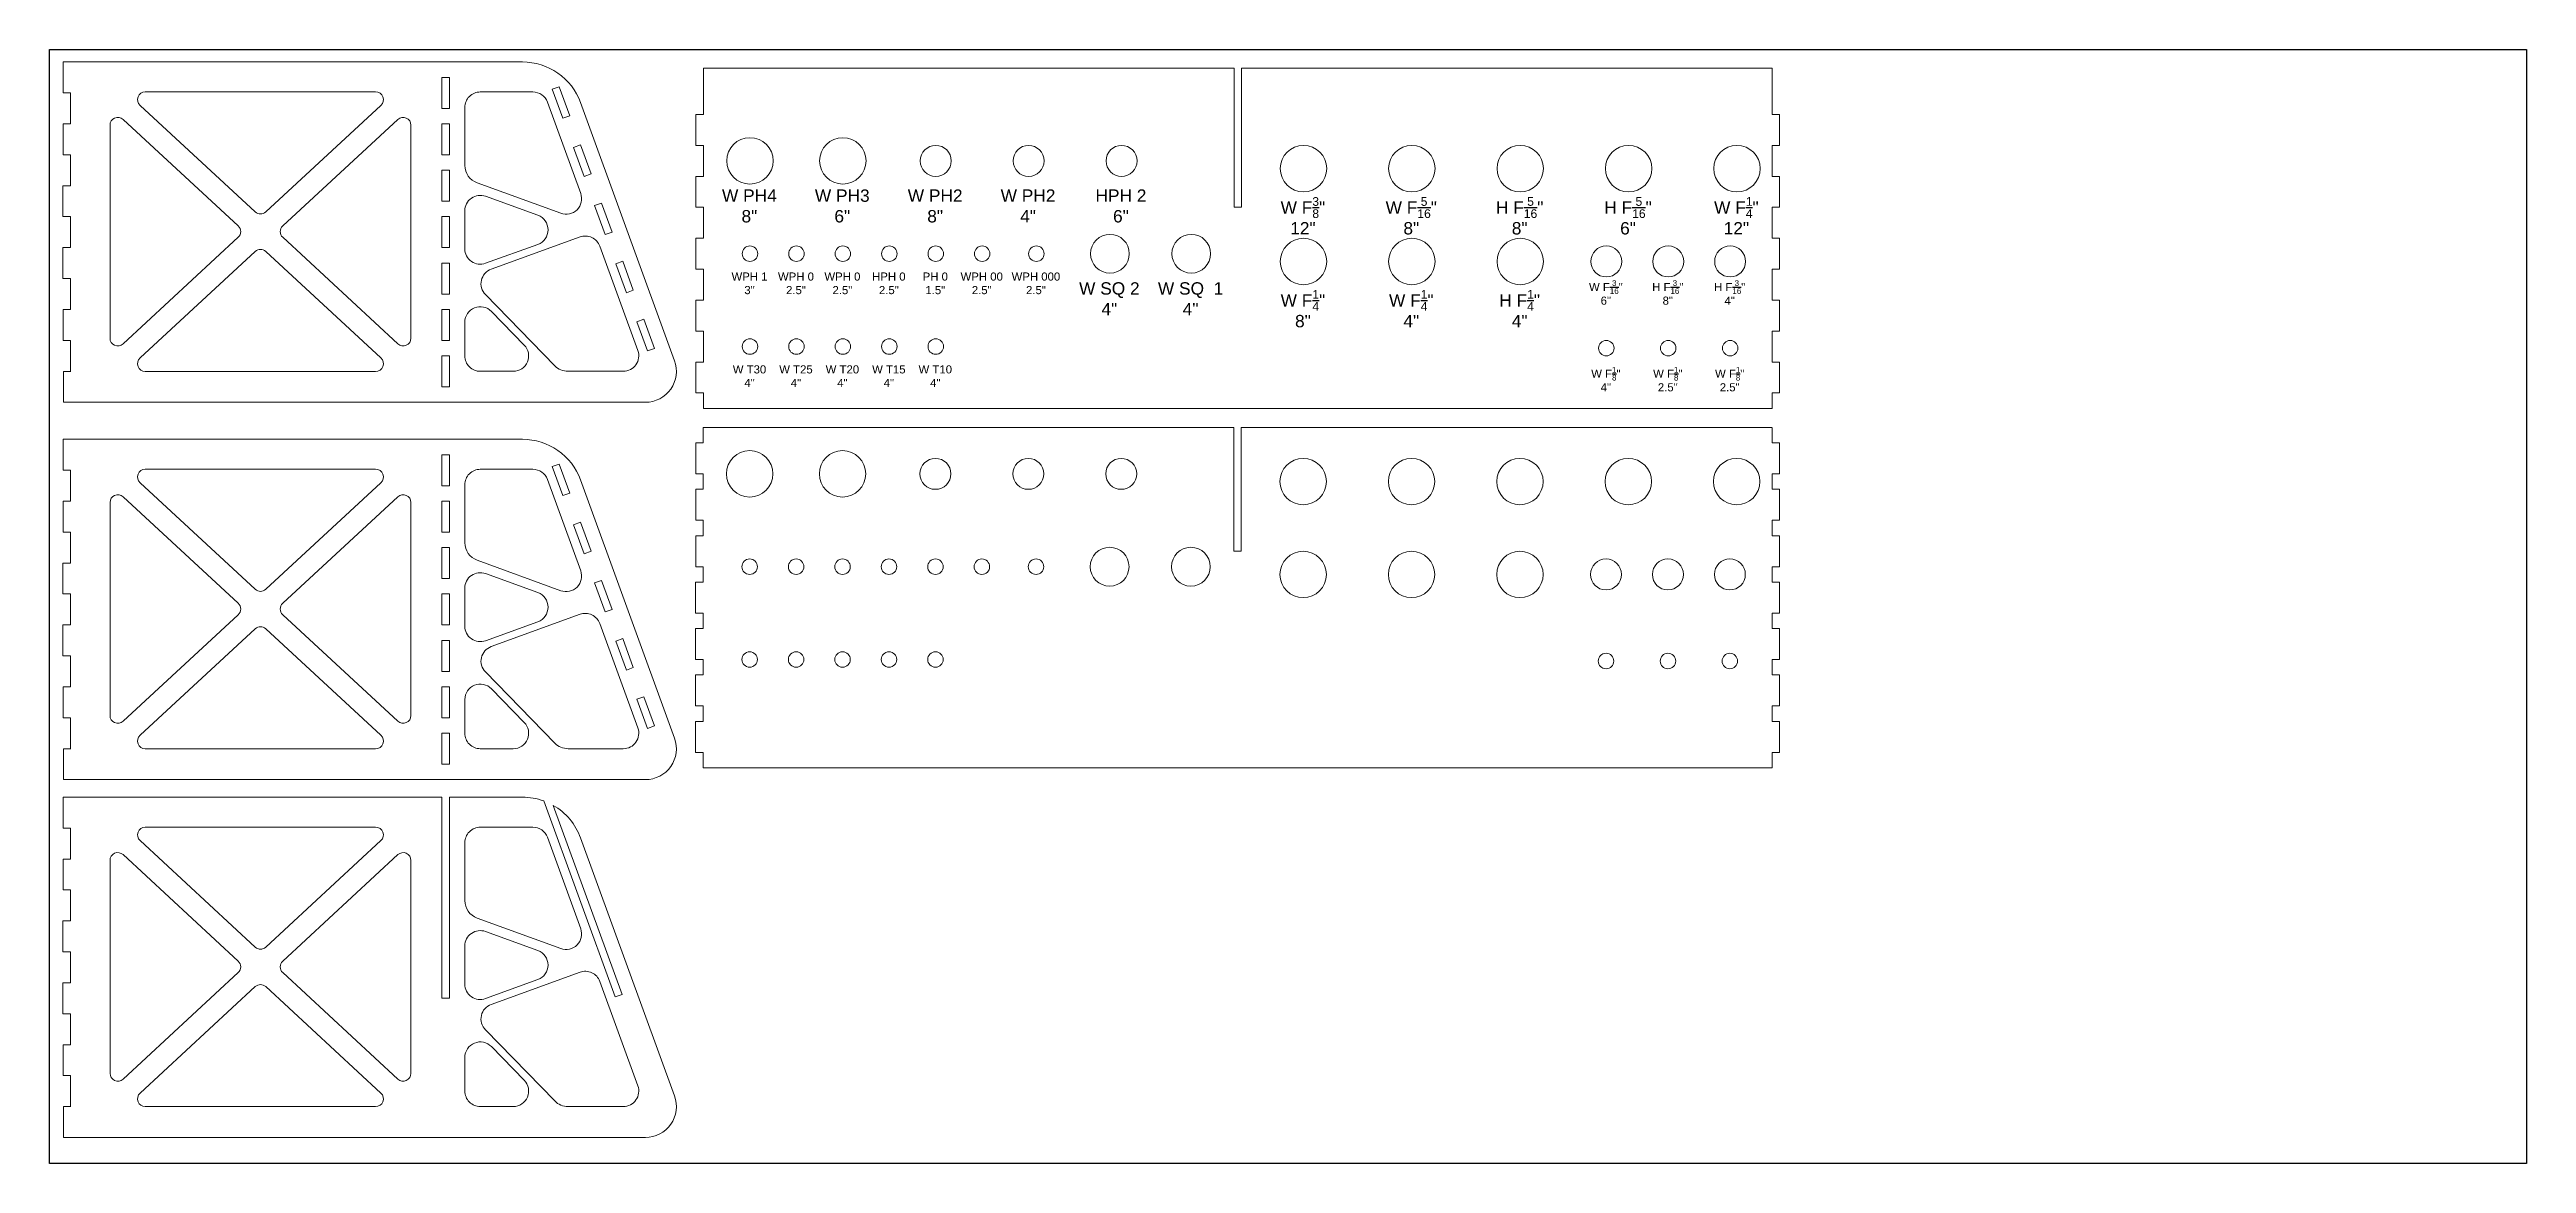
# Model space of a CAD drawing. Header units: inches. Extents: x 28.4 to 68.4, y 16.1 to 34.1.
import ezdxf

# ---------------------------------------------------------------- set-up
doc = ezdxf.new("R2010")
doc.units = ezdxf.units.IN
doc.header["$MEASUREMENT"] = 0
doc.layers.add('Cut', color=1, linetype='Continuous', lineweight=0)

msp = doc.modelspace()

# ---------------------------------------------------------------- linework, layer by layer
at = {"linetype": 'Continuous'}
msp.add_lwpolyline([(28.398, 34.055), (68.398, 34.055), (68.398, 16.055), (28.398, 16.055)], close=True, dxfattribs=at)
at = {"layer": 'Cut'}
for p, q in [((38.957, 33.005), (38.957, 33.755)), ((38.957, 33.755), (47.527, 33.755)), ((47.527, 31.505), (47.527, 33.755)), ((47.647, 33.755), (47.647, 31.505)), ((56.217, 33.005), (56.217, 33.755)), ((38.957, 33.005), (38.837, 33.005)), ((38.837, 33.005), (38.837, 32.505)), ((56.217, 33.005), (56.337, 33.005)), ((56.337, 33.005), (56.337, 32.505)), ((38.837, 32.505), (38.957, 32.505)), ((38.957, 32.505), (38.957, 32.005)), ((56.337, 32.505), (56.217, 32.505)), ((56.217, 32.505), (56.217, 32.005)), ((38.957, 32.005), (38.837, 32.005)), ((38.837, 32.005), (38.837, 31.505)), ((56.217, 32.005), (56.337, 32.005)), ((56.337, 32.005), (56.337, 31.505)), ((38.837, 31.505), (38.957, 31.505)), ((38.957, 31.505), (38.957, 31.005)), ((47.647, 31.505), (47.527, 31.505)), ((56.337, 31.505), (56.217, 31.505)), ((56.217, 31.505), (56.217, 31.005)), ((38.957, 31.005), (38.837, 31.005)), ((38.837, 31.005), (38.837, 30.505)), ((56.217, 31.005), (56.337, 31.005)), ((56.337, 31.005), (56.337, 30.505)), ((38.837, 30.505), (38.957, 30.505)), ((38.957, 30.505), (38.957, 30.005)), ((56.337, 30.505), (56.217, 30.505)), ((56.217, 30.505), (56.217, 30.005)), ((38.957, 30.005), (38.837, 30.005)), ((38.837, 30.005), (38.837, 29.505)), ((56.217, 30.005), (56.337, 30.005)), ((56.337, 30.005), (56.337, 29.505)), ((38.837, 29.505), (38.957, 29.505)), ((38.957, 29.505), (38.957, 29.005)), ((56.337, 29.505), (56.217, 29.505)), ((56.217, 29.505), (56.217, 29.005)), ((38.957, 29.005), (38.837, 29.005)), ((38.837, 29.005), (38.837, 28.505)), ((56.217, 29.005), (56.337, 29.005)), ((56.337, 29.005), (56.337, 28.505)), ((38.837, 28.505), (38.957, 28.505)), ((38.957, 28.505), (38.957, 28.255)), ((56.217, 28.505), (56.217, 28.255)), ((56.337, 28.505), (56.217, 28.505)), ((56.217, 28.255), (38.957, 28.255)), ((38.832, 27.698), (38.832, 27.198)), ((38.953, 27.698), (38.832, 27.698)), ((38.833, 27.698), (38.833, 27.198)), ((38.952, 27.948), (38.952, 27.698)), ((38.952, 27.948), (47.523, 27.948)), ((38.953, 27.698), (38.953, 27.948)), ((47.523, 25.948), (47.523, 27.948)), ((47.643, 27.948), (47.643, 25.948)), ((47.643, 27.948), (56.213, 27.948)), ((56.214, 27.948), (56.214, 27.698)), ((56.214, 27.698), (56.334, 27.698)), ((56.334, 27.698), (56.334, 27.198)), ((38.832, 27.198), (38.953, 27.198)), ((38.832, 26.948), (38.832, 26.448)), ((38.952, 26.948), (38.832, 26.948)), ((38.952, 27.198), (38.952, 26.948)), ((56.334, 27.198), (56.214, 27.198)), ((56.214, 27.198), (56.214, 26.948)), ((56.214, 26.948), (56.334, 26.948)), ((56.334, 26.948), (56.334, 26.448)), ((38.832, 26.448), (38.952, 26.448)), ((38.952, 26.448), (38.952, 26.198)), ((56.334, 26.448), (56.214, 26.448)), ((56.214, 26.448), (56.214, 26.198)), ((38.952, 26.198), (38.832, 26.198)), ((38.832, 26.198), (38.832, 25.698)), ((56.214, 26.198), (56.334, 26.198)), ((56.334, 26.198), (56.334, 25.698)), ((38.832, 25.698), (38.952, 25.698)), ((38.951, 25.698), (38.951, 25.448)), ((47.643, 25.948), (47.523, 25.948)), ((56.334, 25.698), (56.214, 25.698)), ((56.215, 25.698), (56.215, 25.448)), ((38.951, 25.448), (38.831, 25.448)), ((38.831, 25.448), (38.831, 24.948)), ((56.215, 25.448), (56.335, 25.448)), ((56.335, 25.448), (56.335, 24.948)), ((38.831, 24.948), (38.951, 24.948)), ((38.951, 24.948), (38.951, 24.698)), ((56.335, 24.948), (56.215, 24.948)), ((56.215, 24.948), (56.215, 24.698)), ((38.951, 24.698), (38.831, 24.698)), ((38.831, 24.698), (38.831, 24.198)), ((56.215, 24.698), (56.335, 24.698)), ((56.335, 24.698), (56.335, 24.198)), ((38.831, 24.198), (38.951, 24.198)), ((38.951, 24.198), (38.951, 23.948)), ((56.335, 24.198), (56.215, 24.198)), ((56.215, 24.198), (56.215, 23.948)), ((38.951, 23.948), (38.831, 23.948)), ((38.831, 23.948), (38.831, 23.448)), ((56.215, 23.948), (56.335, 23.948)), ((56.335, 23.948), (56.335, 23.448)), ((38.831, 23.448), (38.951, 23.448)), ((38.951, 23.448), (38.951, 23.198)), ((56.335, 23.448), (56.215, 23.448)), ((56.215, 23.448), (56.215, 23.198)), ((38.831, 23.198), (38.831, 22.698)), ((38.951, 23.198), (38.831, 23.198)), ((56.215, 23.198), (56.335, 23.198)), ((56.335, 23.198), (56.335, 22.698)), ((38.831, 22.698), (38.951, 22.698)), ((38.951, 22.698), (38.951, 22.448)), ((38.951, 22.448), (56.215, 22.448)), ((56.335, 22.698), (56.215, 22.698)), ((56.215, 22.698), (56.215, 22.448))]:
    msp.add_line(p, q, dxfattribs=at)
for points in [[(28.734, 28.854), (28.734, 29.354), (28.615, 29.354), (28.615, 29.854), (28.734, 29.854), (28.734, 30.354), (28.614, 30.354), (28.614, 30.854), (28.734, 30.854), (28.734, 31.354), (28.614, 31.354), (28.614, 31.854), (28.734, 31.854), (28.734, 32.354), (28.615, 32.354), (28.615, 32.854), (28.734, 32.854), (28.734, 33.354), (28.615, 33.354), (28.615, 33.854), (36.033, 33.854, -0.315368), (36.973, 33.196), (38.49, 29.026, -0.520372), (38.02, 28.355), (36.734, 28.354), (28.624, 28.354), (28.624, 28.854), (28.743, 28.854)], [(28.734, 22.757), (28.734, 23.257), (28.615, 23.257), (28.615, 23.757), (28.734, 23.757), (28.734, 24.257), (28.614, 24.257), (28.614, 24.757), (28.734, 24.757), (28.734, 25.257), (28.614, 25.257), (28.614, 25.757), (28.734, 25.757), (28.734, 26.257), (28.615, 26.257), (28.615, 26.757), (28.734, 26.757), (28.734, 27.257), (28.615, 27.257), (28.615, 27.757), (36.033, 27.757, -0.315368), (36.973, 27.099), (38.49, 22.928, -0.520372), (38.02, 22.257), (36.734, 22.257), (28.624, 22.257), (28.624, 22.757), (28.743, 22.757)], [(28.734, 16.974), (28.734, 17.474), (28.615, 17.474), (28.615, 17.974), (28.734, 17.974), (28.734, 18.474), (28.614, 18.474), (28.614, 18.974), (28.734, 18.974), (28.734, 19.474), (28.614, 19.474), (28.614, 19.974), (28.734, 19.974), (28.734, 20.474), (28.615, 20.474), (28.615, 20.974), (28.734, 20.974), (28.734, 21.474), (28.615, 21.474), (28.615, 21.974), (34.734, 21.974), (34.734, 18.724), (34.854, 18.724), (34.854, 21.974), (36.033, 21.974, -0.088273), (36.378, 21.913)], [(36.378, 21.913), (37.53, 18.746), (37.643, 18.787), (36.532, 21.841, -0.176723), (36.973, 21.316), (38.49, 17.146, -0.520372), (38.02, 16.475), (36.734, 16.474), (28.624, 16.474), (28.624, 16.974), (28.743, 16.974)]]:
    msp.add_lwpolyline(points, format="xyb", dxfattribs=at)
for points in [[(34.734, 33.604), (34.734, 33.104), (34.854, 33.104), (34.854, 33.604)], [(36.516, 33.413), (36.687, 32.943), (36.8, 32.984), (36.629, 33.454)], [(34.734, 32.854), (34.734, 32.354), (34.854, 32.354), (34.854, 32.854)], [(36.971, 32.514), (36.858, 32.473), (37.029, 32.003), (37.142, 32.044)], [(34.734, 32.104), (34.734, 31.604), (34.854, 31.604), (34.854, 32.104)], [(34.734, 31.354), (34.734, 30.854), (34.854, 30.854), (34.854, 31.354)], [(37.484, 31.104), (37.313, 31.574), (37.2, 31.533), (37.371, 31.063)], [(34.734, 30.604), (34.734, 30.104), (34.854, 30.104), (34.854, 30.604)], [(37.713, 30.124), (37.825, 30.165), (37.654, 30.635), (37.542, 30.594)], [(34.734, 29.854), (34.734, 29.354), (34.854, 29.354), (34.854, 29.854)], [(38.167, 29.225), (37.996, 29.695), (37.883, 29.654), (38.054, 29.184)], [(34.854, 28.604), (34.854, 29.104), (34.734, 29.104), (34.734, 28.604)], [(34.734, 27.507), (34.734, 27.007), (34.854, 27.007), (34.854, 27.507)], [(36.516, 27.315), (36.687, 26.846), (36.8, 26.887), (36.629, 27.356)], [(34.734, 26.757), (34.734, 26.257), (34.854, 26.257), (34.854, 26.757)], [(36.971, 26.417), (36.858, 26.376), (37.029, 25.906), (37.142, 25.947)], [(34.734, 26.007), (34.734, 25.507), (34.854, 25.507), (34.854, 26.007)], [(34.734, 25.257), (34.734, 24.757), (34.854, 24.757), (34.854, 25.257)], [(37.484, 25.007), (37.313, 25.477), (37.2, 25.436), (37.371, 24.966)], [(34.734, 24.507), (34.734, 24.007), (34.854, 24.007), (34.854, 24.507)], [(37.713, 24.026), (37.825, 24.067), (37.654, 24.537), (37.542, 24.496)], [(34.734, 23.757), (34.734, 23.257), (34.854, 23.257), (34.854, 23.757)], [(38.167, 23.127), (37.996, 23.597), (37.883, 23.556), (38.054, 23.086)], [(34.854, 22.507), (34.854, 23.007), (34.734, 23.007), (34.734, 22.507)]]:
    msp.add_lwpolyline(points, close=True, dxfattribs=at)
msp.add_lwpolyline([(56.217, 33.755), (47.647, 33.755)], dxfattribs=at)
at = {"layer": 'Cut', "linetype": 'Continuous'}
for points in [[(33.749, 33.152, 0.682289), (33.664, 33.369), (29.944, 33.369, 0.682289), (29.859, 33.152), (31.719, 31.431, 0.391683), (31.889, 31.431), (33.749, 33.152)], [(33.749, 27.055, 0.682289), (33.664, 27.272), (29.944, 27.272, 0.682289), (29.859, 27.055), (31.719, 25.333, 0.391683), (31.889, 25.333), (33.749, 27.055)], [(33.749, 21.272, 0.682289), (33.664, 21.489), (29.944, 21.489, 0.682289), (29.859, 21.272), (31.719, 19.551, 0.391683), (31.889, 19.551), (33.749, 21.272)]]:
    msp.add_lwpolyline(points, format="xyb", dxfattribs=at)
at = {"layer": 'Cut'}
for points in [[(35.354, 33.369, 0.414214), (35.104, 33.119), (35.104, 32.182, 0.315299), (35.301, 31.9), (36.654, 31.408, 0.636981), (36.975, 31.728), (36.438, 33.205, 0.315368), (36.203, 33.369)], [(36.283, 30.906, 0.700302), (36.283, 31.376), (35.439, 31.683, 0.520567), (35.104, 31.448), (35.104, 30.834, 0.520487), (35.439, 30.6)], [(35.529, 30.505, 0.544635), (35.436, 30.095), (36.557, 28.945, 0.202168), (36.772, 28.855), (37.663, 28.855, 0.520487), (37.898, 29.19), (37.284, 30.877, 0.414214), (36.964, 31.026)], [(35.104, 29.105, 0.414214), (35.354, 28.855), (35.885, 28.855, 0.66366), (36.064, 29.279), (35.533, 29.824, 0.672716), (35.104, 29.649)], [(35.354, 27.272, 0.414214), (35.104, 27.022), (35.104, 26.085, 0.315299), (35.301, 25.803), (36.654, 25.31, 0.636981), (36.975, 25.631), (36.438, 27.107, 0.315368), (36.203, 27.272)], [(36.283, 24.809, 0.700302), (36.283, 25.279), (35.439, 25.586, 0.520567), (35.104, 25.351), (35.104, 24.737, 0.520487), (35.439, 24.502)], [(35.529, 24.407, 0.544635), (35.436, 23.998), (36.557, 22.848, 0.202168), (36.772, 22.757), (37.663, 22.757, 0.520487), (37.898, 23.093), (37.284, 24.779, 0.414214), (36.964, 24.929)], [(35.104, 23.007, 0.414214), (35.354, 22.757), (35.885, 22.757, 0.66366), (36.064, 23.182), (35.533, 23.726, 0.672716), (35.104, 23.552)], [(35.354, 21.489, 0.414214), (35.104, 21.239), (35.104, 20.302, 0.315299), (35.301, 20.02), (36.654, 19.528, 0.636981), (36.975, 19.848), (36.438, 21.325, 0.315368), (36.203, 21.489)], [(36.283, 19.026, 0.700302), (36.283, 19.496), (35.439, 19.803, 0.520567), (35.104, 19.569), (35.104, 18.954, 0.520487), (35.439, 18.72)], [(35.529, 18.625, 0.544635), (35.436, 18.215), (36.557, 17.065, 0.202168), (36.772, 16.975), (37.663, 16.975, 0.520487), (37.898, 17.31), (37.284, 18.997, 0.414214), (36.964, 19.146)], [(35.104, 17.225, 0.414214), (35.354, 16.975), (35.885, 16.975, 0.66366), (36.064, 17.399), (35.533, 17.944, 0.672716), (35.104, 17.769)]]:
    msp.add_lwpolyline(points, format="xyb", close=True, dxfattribs=at)
at = {"layer": 'Cut', "linetype": 'Continuous'}
for points in [[(29.374, 32.833), (29.374, 29.39, 0.65425), (29.584, 29.298), (31.445, 31.02, 0.437109), (31.445, 31.203), (29.584, 32.925, 0.65425)], [(34.234, 29.39), (34.234, 32.833, 0.65425), (34.024, 32.925), (32.163, 31.203, 0.437109), (32.163, 31.02), (34.024, 29.298, 0.65425)], [(31.719, 30.792), (29.859, 29.071, 0.682289), (29.944, 28.854), (33.664, 28.854, 0.682289), (33.749, 29.071), (31.889, 30.792, 0.391683)], [(29.374, 26.736), (29.374, 23.293, 0.65425), (29.584, 23.201), (31.445, 24.922, 0.437109), (31.445, 25.106), (29.584, 26.827, 0.65425)], [(34.234, 23.293), (34.234, 26.736, 0.65425), (34.024, 26.827), (32.163, 25.106, 0.437109), (32.163, 24.922), (34.024, 23.201, 0.65425)], [(31.719, 24.695), (29.859, 22.974, 0.682289), (29.944, 22.757), (33.664, 22.757, 0.682289), (33.749, 22.974), (31.889, 24.695, 0.391683)], [(29.374, 20.953), (29.374, 17.51, 0.65425), (29.584, 17.419), (31.445, 19.14, 0.437109), (31.445, 19.323), (29.584, 21.045, 0.65425)], [(34.234, 17.51), (34.234, 20.953, 0.65425), (34.024, 21.045), (32.163, 19.323, 0.437109), (32.163, 19.14), (34.024, 17.419, 0.65425)], [(31.719, 18.912), (29.859, 17.191, 0.682289), (29.944, 16.974), (33.664, 16.974, 0.682289), (33.749, 17.191), (31.889, 18.912, 0.391683)]]:
    msp.add_lwpolyline(points, format="xyb", close=True, dxfattribs=at)
at = {"layer": 'Cut'}
for centre, radius in [((39.709, 32.255), 0.375), ((41.209, 32.255), 0.375), ((42.709, 32.255), 0.25), ((44.209, 32.255), 0.25), ((45.709, 32.255), 0.25), ((48.648, 32.13), 0.375), ((50.398, 32.13), 0.375), ((52.148, 32.13), 0.375), ((53.898, 32.13), 0.375), ((55.648, 32.13), 0.375), ((39.709, 30.755), 0.125), ((40.459, 30.755), 0.125), ((41.209, 30.755), 0.125), ((41.959, 30.755), 0.125), ((42.709, 30.755), 0.125), ((43.459, 30.755), 0.125), ((44.334, 30.755), 0.125), ((45.522, 30.755), 0.313), ((46.835, 30.755), 0.313), ((48.648, 30.63), 0.375), ((50.398, 30.63), 0.375), ((52.148, 30.63), 0.375), ((53.538, 30.63), 0.25), ((54.538, 30.63), 0.25), ((55.538, 30.63), 0.25), ((39.709, 29.255), 0.125), ((40.459, 29.255), 0.125), ((41.209, 29.255), 0.125), ((41.959, 29.255), 0.125), ((42.709, 29.255), 0.125), ((53.538, 29.229), 0.125), ((54.538, 29.229), 0.125), ((55.538, 29.229), 0.125), ((39.704, 27.198), 0.375), ((41.204, 27.198), 0.375), ((42.704, 27.198), 0.25), ((44.204, 27.198), 0.25), ((45.704, 27.198), 0.25), ((48.643, 27.073), 0.375), ((50.393, 27.073), 0.375), ((52.143, 27.073), 0.375), ((53.893, 27.073), 0.375), ((55.643, 27.073), 0.375), ((45.517, 25.698), 0.313), ((46.829, 25.698), 0.313), ((39.704, 25.698), 0.125), ((40.454, 25.698), 0.125), ((41.204, 25.698), 0.125), ((41.954, 25.698), 0.125), ((42.704, 25.698), 0.125), ((43.454, 25.698), 0.125), ((44.329, 25.698), 0.125), ((48.643, 25.573), 0.375), ((50.393, 25.573), 0.375), ((52.143, 25.573), 0.375), ((53.533, 25.573), 0.25), ((54.533, 25.573), 0.25), ((55.533, 25.573), 0.25), ((39.704, 24.198), 0.125), ((40.454, 24.198), 0.125), ((41.204, 24.198), 0.125), ((41.954, 24.198), 0.125), ((42.704, 24.198), 0.125), ((53.533, 24.173), 0.125), ((54.533, 24.173), 0.125), ((55.533, 24.173), 0.125)]:
    msp.add_circle(centre, radius, dxfattribs=at)

# ---------------------------------------------------------------- texts
at = {"linetype": 'Continuous', "attachment_point": 1}
for s, width, gutter_width, insert, char_height in [('\\pxqc;{\\fArial|b0|i0|c0|p34;W PH4\\P8" }', 1.52701, 1, (38.936, 31.794), 0.2), ('\\pxqc;{\\fArial|b0|i0|c0|p34;W PH3\\P6"}', 1.52701, 1, (40.436, 31.794), 0.2), ('\\pxqc;{\\fArial|b0|i0|c0|p34;W PH2\\P8"}', 1.52701, 1, (41.936, 31.794), 0.2), ('\\pxqc;{\\fArial|b0|i0|c0|p34;W PH2\\P4"}', 1.52701, 1, (43.436, 31.794), 0.2), ('\\pxqc;{\\fArial|b0|i0|c0|p34;HPH 2\\P6"}', 1.52701, 1, (44.936, 31.794), 0.2), ('\\A1;\\pxqc;{\\fArial|b0|i0|c0|p34;W F\\H0.7x;\\S3/8;\\H1.42857x;"\\P12"}', 1.52701, 1, (47.875, 31.669), 0.2), ('\\A1;\\pxqc;{\\fArial|b0|i0|c0|p34;W F\\H0.7x;\\S5/16;\\H1.42857x;"\\P8"}', 1.52701, 1, (49.625, 31.669), 0.2), ('\\A1;\\pxqc;{\\fArial|b0|i0|c0|p34;H F\\H0.7x;\\S5/16;\\H1.42857x;"\\P8"}', 1.52701, 1, (51.375, 31.669), 0.2), ('\\A1;\\pxqc;{\\fArial|b0|i0|c0|p34;H F\\H0.7x;\\S5/16;\\H1.42857x;"\\P6"}', 1.52701, 1, (53.125, 31.669), 0.2), ('\\A1;\\pxqc;{\\fArial|b0|i0|c0|p34;W F\\H0.7x;\\S1/4;\\H1.42857x;"\\P12"}', 1.52701, 1, (54.875, 31.669), 0.2), ('\\pxqc;{\\fArial|b0|i0|c0|p34;WPH 1\\P3"}', 1.00307, 0.657, (39.2, 30.452), 0.13138), ('\\pxqc;{\\fArial|b0|i0|c0|p34;WPH 0\\P2.5"}', 1.00307, 0.657, (39.95, 30.452), 0.13138), ('\\pxqc;{\\fArial|b0|i0|c0|p34;WPH 0\\P2.5"}', 1.00307, 0.657, (40.7, 30.452), 0.13138), ('\\pxqc;{\\fArial|b0|i0|c0|p34;HPH 0\\P2.5"}', 1.00307, 0.657, (41.45, 30.452), 0.13138), ('\\pxqc;{\\fArial|b0|i0|c0|p34;PH 0\\P1.5"}', 1.00307, 0.657, (42.2, 30.452), 0.13138), ('\\pxqc;{\\fArial|b0|i0|c0|p34;WPH 00\\P2.5"}', 1.00307, 0.657, (42.95, 30.452), 0.13138), ('\\pxqc;{\\fArial|b0|i0|c0|p34;WPH 000\\P2.5"}', 1.00307, 0.657, (43.825, 30.452), 0.13138), ('\\pxqc;{\\fArial|b0|i0|c0|p34;W SQ 2\\P4"}', 1.52701, 1, (44.749, 30.294), 0.2), ('\\pxqc;{\\fArial|b0|i0|c0|p34;W SQ  1\\P4"}', 1.52701, 1, (46.061, 30.294), 0.2), ('\\A1;\\pxqc;{\\fArial|b0|i0|c0|p34;W F\\H0.7x;\\S1/4;\\H1.42857x;"\\P8"}', 1.52701, 1, (47.875, 30.169), 0.2), ('\\A1;\\pxqc;{\\fArial|b0|i0|c0|p34;W F\\H0.7x;\\S1/4;\\H1.42857x;"\\P4"}', 1.52701, 1, (49.625, 30.169), 0.2), ('\\A1;\\pxqc;{\\fArial|b0|i0|c0|p34;H F\\H0.7x;\\S1/4;\\H1.42857x;"\\P4"}', 1.52701, 1, (51.375, 30.169), 0.2), ('\\A1;\\pxqc;{\\fArial|b0|i0|c0|p34;W F\\H0.7x;\\S3/16;\\H1.42857x;"\\P6"}', 1.00307, 0.657, (53.029, 30.327), 0.13138), ('\\A1;\\pxqc;{\\fArial|b0|i0|c0|p34;H F\\H0.7x;\\S3/16;\\H1.42857x;"\\P8"}', 1.00307, 0.657, (54.029, 30.327), 0.13138), ('\\A1;\\pxqc;{\\fArial|b0|i0|c0|p34;H F\\H0.7x;\\S3/16;\\H1.42857x;"\\P4"}', 1.00307, 0.657, (55.029, 30.327), 0.13138), ('\\pxqc;{\\fArial|b0|i0|c0|p34;W T30\\P4"}', 1.00307, 0.657, (39.2, 28.952), 0.13138), ('\\pxqc;{\\fArial|b0|i0|c0|p34;W T25\\P4"}', 1.00307, 0.657, (39.95, 28.952), 0.13138), ('\\pxqc;{\\fArial|b0|i0|c0|p34;W T20\\P4"}', 1.00307, 0.657, (40.7, 28.952), 0.13138), ('\\pxqc;{\\fArial|b0|i0|c0|p34;W T15\\P4"}', 1.00307, 0.657, (41.45, 28.952), 0.13138), ('\\pxqc;{\\fArial|b0|i0|c0|p34;W T10\\P4"}', 1.00307, 0.657, (42.2, 28.952), 0.13138), ('\\A1;\\pxqc;{\\fArial|b0|i0|c0|p34;W F\\H0.7x;\\S1/8;\\H1.42857x;"\\P4"}', 1.00307, 0.657, (53.029, 28.927), 0.13138), ('\\A1;\\pxqc;{\\fArial|b0|i0|c0|p34;W F\\H0.7x;\\S1/8;\\H1.42857x;"\\P2.5"}', 1.00307, 0.657, (54.029, 28.927), 0.13138), ('\\A1;\\pxqc;{\\fArial|b0|i0|c0|p34;W F\\H0.7x;\\S1/8;\\H1.42857x;"\\P2.5"}', 1.00307, 0.657, (55.029, 28.927), 0.13138)]:
    msp.add_mtext_dynamic_manual_height_columns(s, width=width, gutter_width=gutter_width, heights=[0], dxfattribs=dict(at, insert=insert, char_height=char_height))

doc.saveas('drawing.dxf')
